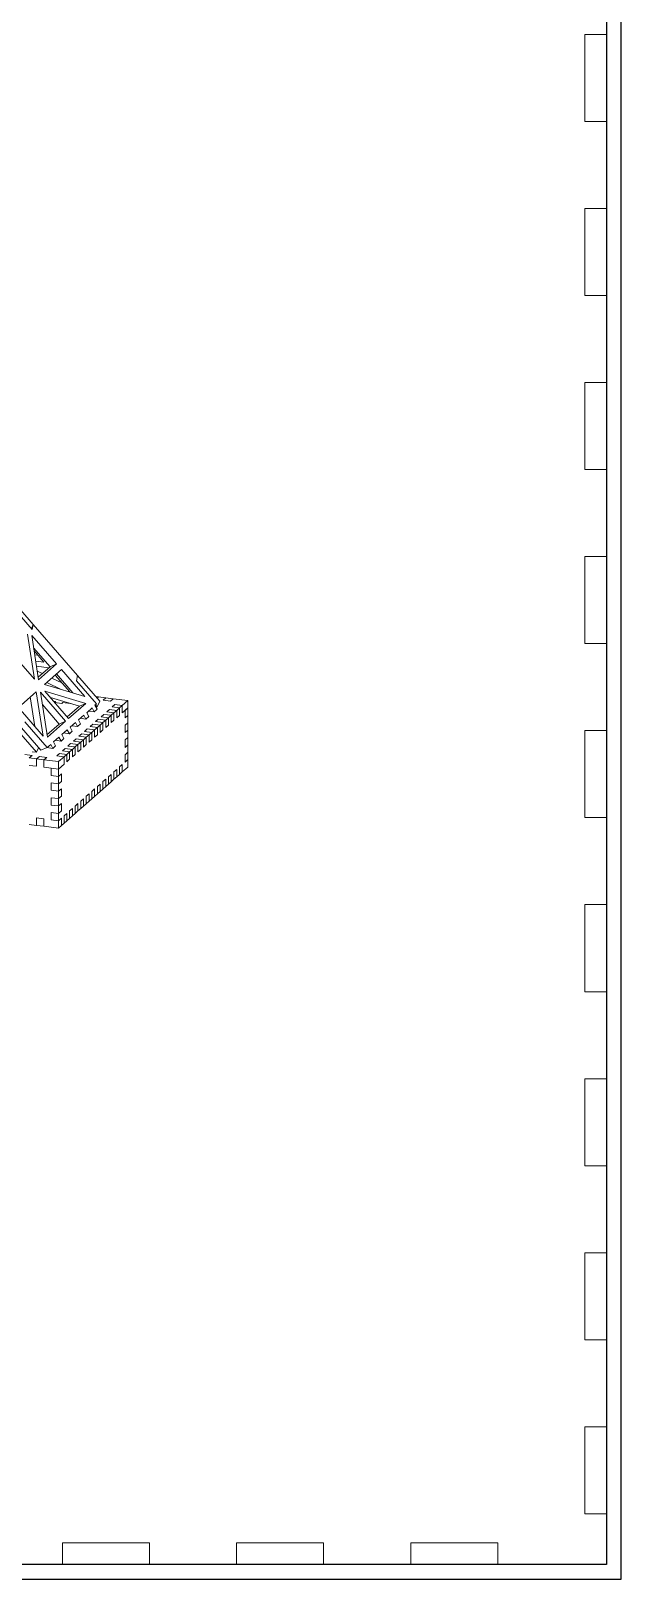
# Model space of a CAD drawing. Header units: millimetres. Extents: x 6136 to 7046, y 1563 to 2173.
# Drawn here: x 6964.5 to 7045.8, y 1563.5 to 1777 of the extents above; entities that cross this region are included whole.
import ezdxf

# ---------------------------------------------------------------- set-up
doc = ezdxf.new("R2010")
doc.units = ezdxf.units.MM
doc.header["$LTSCALE"] = 0.5
doc.layers.get('0').update_dxf_attribs({"color": 255})

# ---------------------------------------------------------------- blocks, each defined once
blk = doc.blocks.new('eiffel')
at = {"color": 3, "linetype": 'Continuous', "lineweight": 15}
for p, q in [((102.54, -168.15), (94.04, -158.35)), ((94.21, -157.35), (102.71, -167.15)), ((102.96, -177.62), (101.64, -169.01)), ((102.37, -167.96), (102.71, -167.15)), ((102.71, -167.15), (102.54, -168.15)), ((111.21, -176.95), (102.71, -167.15)), ((102.45, -169.25), (103.75, -177.74)), ((102.45, -169.25), (107.19, -174.71)), ((102.81, -171.61), (105.96, -175.25)), ((98.15, -172.08), (102.96, -177.62)), ((102.9, -172.21), (104.78, -174.37)), ((103.02, -172.99), (103.65, -173.07)), ((103.2, -174.17), (104.78, -174.37)), ((103.75, -177.74), (107.19, -174.71)), ((105.96, -175.25), (107.19, -174.71)), ((105.72, -175.46), (103.35, -175.16)), ((103.49, -176.09), (104.48, -176.56)), ((103.67, -177.26), (105.96, -175.25)), ((108.13, -175.8), (104.9, -178.65)), ((106.29, -177.42), (108.23, -178.35)), ((106.93, -176.86), (109.74, -180.09)), ((107.17, -176.64), (110.31, -180.26)), ((108.13, -175.8), (112.59, -180.94)), ((111.04, -177.95), (111.21, -176.95)), ((111.21, -176.95), (115.46, -181.85)), ((103.32, -180.04), (99.89, -183.07)), ((104.62, -188.53), (103.32, -180.04)), ((104.12, -180.16), (105.43, -188.77)), ((108.92, -185.69), (104.12, -180.16)), ((104.9, -178.65), (112.59, -180.94)), ((112.79, -182.28), (104.98, -179.96)), ((104.98, -179.96), (109.51, -185.17)), ((105.32, -178.28), (108.08, -179.6)), ((114.87, -182.37), (111.04, -177.95)), ((104.62, -188.53), (99.89, -183.07)), ((103.04, -186.7), (102.17, -181.05)), ((107.69, -186.23), (104.48, -182.52)), ((111.57, -182.82), (106.04, -181.17)), ((106.98, -181.94), (106.67, -181.9)), ((106.98, -181.95), (106.83, -182.08)), ((106.86, -182.13), (108.2, -182.29)), ((107.03, -182.15), (106.98, -181.94)), ((108.2, -182.29), (108.4, -182.12)), ((109.82, -182.3), (108.38, -182.11)), ((108.38, -182.11), (108.38, -182.13)), ((111.57, -182.82), (109.24, -184.87)), ((112.79, -182.28), (109.51, -185.17)), ((111.57, -182.82), (112.79, -182.28)), ((114.02, -183.12), (112.96, -184.06)), ((113.32, -183.74), (114.42, -183.88)), ((114.42, -183.88), (114.02, -183.12)), ((114.42, -183.88), (114.95, -183.41)), ((114.87, -182.37), (114.55, -182.65)), ((114.55, -182.65), (114.95, -183.41)), ((114.66, -182.56), (115, -182.95)), ((115, -182.95), (114.69, -182.91)), ((114.71, -180.98), (115.23, -181.04)), ((114.96, -181.27), (115.23, -181.04)), ((115, -182.95), (115.46, -181.85)), ((116.63, -181.22), (115.23, -181.04)), ((116.1, -181.69), (116.63, -181.22)), ((116.1, -181.69), (117.5, -181.86)), ((116.63, -181.22), (118.03, -181.39)), ((117.32, -183.44), (116.79, -183.91)), ((117.32, -183.44), (118.72, -183.62)), ((117.5, -181.86), (118.03, -181.39)), ((118.38, -182.51), (117.85, -182.97)), ((117.85, -182.97), (119.25, -183.15)), ((120.84, -181.75), (118.03, -181.39)), ((118.72, -183.62), (118.19, -184.09)), ((118.38, -182.51), (119.78, -182.68)), ((118.72, -183.62), (119.25, -183.15)), ((118.72, -185.03), (118.72, -183.62)), ((119.78, -182.68), (119.25, -183.15)), ((119.25, -183.15), (119.25, -184.57)), ((119.78, -182.68), (120.84, -181.75)), ((119.78, -184.1), (119.78, -182.68)), ((120.84, -183.16), (119.78, -184.1)), ((120.31, -183.63), (119.78, -184.1)), ((120.31, -183.63), (120.84, -183.16)), ((120.31, -183.63), (120.31, -185.04)), ((120.84, -181.75), (120.84, -183.16)), ((120.84, -183.16), (120.84, -184.58)), ((105.39, -190.73), (101.14, -185.84)), ((107.69, -186.23), (105.36, -188.29)), ((108.92, -185.69), (105.43, -188.77)), ((107.69, -186.23), (108.92, -185.69)), ((110.84, -185.93), (109.78, -186.86)), ((110.14, -186.55), (111.23, -186.68)), ((111.23, -186.68), (110.84, -185.93)), ((111.23, -186.68), (111.76, -186.22)), ((112.43, -184.52), (111.37, -185.46)), ((111.37, -185.46), (111.76, -186.22)), ((111.73, -185.14), (112.83, -185.28)), ((112.83, -185.28), (112.43, -184.52)), ((112.83, -185.28), (113.36, -184.81)), ((112.96, -184.06), (113.36, -184.81)), ((114.13, -186.25), (113.6, -186.72)), ((113.6, -186.72), (115.01, -186.89)), ((114.13, -186.25), (115.54, -186.43)), ((115.19, -185.31), (114.66, -185.78)), ((114.66, -185.78), (116.07, -185.96)), ((115.54, -186.43), (115.01, -186.89)), ((115.19, -185.31), (116.6, -185.49)), ((115.54, -186.43), (116.07, -185.96)), ((115.54, -187.84), (115.54, -186.43)), ((116.26, -184.38), (115.73, -184.85)), ((115.73, -184.85), (117.13, -185.02)), ((116.6, -185.49), (116.07, -185.96)), ((116.07, -185.96), (116.07, -187.37)), ((116.26, -184.38), (117.66, -184.55)), ((116.6, -185.49), (117.13, -185.02)), ((116.6, -186.9), (116.6, -185.49)), ((117.13, -186.44), (116.6, -186.9)), ((116.79, -183.91), (118.19, -184.09)), ((117.66, -184.55), (117.13, -185.02)), ((117.13, -185.02), (117.13, -186.44)), ((117.66, -184.55), (118.19, -184.09)), ((117.66, -185.97), (117.66, -184.55)), ((118.19, -185.5), (117.66, -185.97)), ((118.19, -184.09), (118.19, -185.5)), ((119.25, -184.57), (118.72, -185.03)), ((120.31, -185.04), (120.84, -184.58)), ((120.84, -185.99), (120.31, -186.46)), ((120.31, -186.46), (120.31, -187.87)), ((120.84, -185.99), (120.84, -184.58)), ((120.84, -185.99), (120.84, -187.4)), ((103.36, -191.64), (99.53, -187.22)), ((104.16, -191.27), (100.45, -186.99)), ((107.66, -188.73), (106.6, -189.67)), ((106.6, -189.67), (106.99, -190.43)), ((106.95, -189.35), (108.05, -189.49)), ((108.05, -189.49), (107.66, -188.73)), ((108.05, -189.49), (108.58, -189.02)), ((109.25, -187.33), (108.19, -188.26)), ((108.19, -188.26), (108.58, -189.02)), ((108.54, -187.95), (109.64, -188.09)), ((109.64, -188.09), (109.25, -187.33)), ((109.64, -188.09), (110.17, -187.62)), ((109.78, -186.86), (110.17, -187.62)), ((110.95, -189.05), (110.42, -189.52)), ((110.42, -189.52), (111.83, -189.7)), ((110.95, -189.05), (112.36, -189.23)), ((111.29, -190.17), (111.83, -189.7)), ((112.01, -188.12), (111.48, -188.59)), ((111.48, -188.59), (112.89, -188.76)), ((112.36, -189.23), (111.83, -189.7)), ((111.83, -189.7), (111.83, -191.11)), ((112.01, -188.12), (113.42, -188.3)), ((112.36, -189.23), (112.89, -188.76)), ((112.36, -190.65), (112.36, -189.23)), ((113.07, -187.18), (112.54, -187.65)), ((112.54, -187.65), (113.95, -187.83)), ((113.42, -188.3), (112.89, -188.76)), ((112.89, -188.76), (112.89, -190.18)), ((113.07, -187.18), (114.48, -187.36)), ((113.42, -188.3), (113.95, -187.83)), ((113.42, -189.71), (113.42, -188.3)), ((113.95, -189.24), (113.42, -189.71)), ((114.48, -187.36), (113.95, -187.83)), ((113.95, -187.83), (113.95, -189.24)), ((114.48, -187.36), (115.01, -186.89)), ((114.48, -188.77), (114.48, -187.36)), ((115.01, -188.31), (114.48, -188.77)), ((115.01, -186.89), (115.01, -188.31)), ((116.07, -187.37), (115.54, -187.84)), ((120.31, -187.87), (120.84, -187.4)), ((120.84, -188.82), (120.31, -189.29)), ((120.31, -189.29), (120.31, -190.7)), ((120.84, -188.82), (120.84, -187.4)), ((120.84, -188.82), (120.84, -190.23)), ((102.5, -192.27), (101.1, -192.09)), ((102.5, -192.27), (101.97, -192.73)), ((101.97, -192.73), (103.37, -192.91)), ((103.36, -191.64), (102.51, -191.53)), ((102.51, -191.53), (102.52, -191.54)), ((103.73, -190.77), (103.36, -191.64)), ((103.9, -192.44), (103.37, -192.91)), ((105.31, -192.62), (103.9, -192.44)), ((104.16, -191.27), (105.39, -190.73)), ((105.31, -192.62), (104.78, -193.09)), ((105.34, -190.75), (106.46, -190.89)), ((106.07, -190.14), (105.39, -190.73)), ((106.46, -190.89), (106.07, -190.14)), ((106.46, -190.89), (106.99, -190.43)), ((107.77, -191.86), (107.24, -192.33)), ((107.24, -192.33), (108.64, -192.51)), ((107.58, -193.44), (108.64, -192.51)), ((107.77, -191.86), (109.17, -192.04)), ((108.83, -190.93), (108.3, -191.39)), ((108.3, -191.39), (109.7, -191.57)), ((109.17, -192.04), (108.64, -192.51)), ((108.64, -192.51), (108.64, -193.92)), ((108.83, -190.93), (110.23, -191.1)), ((109.17, -192.04), (109.7, -191.57)), ((109.17, -193.45), (109.17, -192.04)), ((109.89, -189.99), (109.36, -190.46)), ((109.36, -190.46), (110.76, -190.63)), ((110.23, -191.1), (109.7, -191.57)), ((109.7, -191.57), (109.7, -192.98)), ((109.89, -189.99), (111.29, -190.17)), ((110.23, -191.1), (110.76, -190.63)), ((110.23, -192.52), (110.23, -191.1)), ((110.76, -192.05), (110.23, -192.52)), ((111.29, -190.17), (110.76, -190.63)), ((110.76, -190.63), (110.76, -192.05)), ((111.29, -191.58), (111.29, -190.17)), ((111.83, -191.11), (111.29, -191.58)), ((112.89, -190.18), (112.36, -190.65)), ((120.31, -190.7), (120.84, -190.23)), ((120.84, -191.65), (120.31, -192.12)), ((120.31, -192.12), (120.31, -193.53)), ((120.84, -191.65), (120.84, -190.23)), ((120.84, -191.65), (120.84, -193.06)), ((103.37, -194.32), (101.97, -194.15)), ((103.37, -192.91), (103.37, -194.32)), ((104.78, -193.09), (103.37, -192.91)), ((104.78, -194.5), (104.78, -193.09)), ((104.78, -193.09), (107.58, -193.44)), ((106.18, -194.68), (104.78, -194.5)), ((107.58, -194.85), (104.78, -194.5)), ((106.18, -194.68), (107.58, -194.85)), ((106.18, -194.68), (106.18, -196.09)), ((107.58, -193.44), (107.58, -194.85)), ((108.64, -193.92), (107.58, -194.85)), ((107.58, -194.85), (107.58, -196.27)), ((109.7, -192.98), (109.17, -193.45)), ((118.72, -194.93), (118.19, -195.4)), ((118.19, -195.4), (118.19, -196.81)), ((118.72, -196.35), (118.72, -194.93)), ((119.78, -194), (119.25, -194.46)), ((119.25, -194.46), (119.25, -195.88)), ((119.78, -195.41), (119.25, -195.88)), ((119.78, -195.41), (119.78, -194)), ((119.78, -195.41), (120.84, -194.48)), ((120.31, -193.53), (120.84, -193.06)), ((120.84, -194.48), (120.84, -193.06)), ((106.18, -196.09), (107.58, -196.27)), ((106.18, -197.51), (107.58, -197.68)), ((106.18, -197.51), (106.18, -198.92)), ((108.11, -195.8), (107.58, -196.27)), ((107.58, -197.68), (107.58, -196.27)), ((107.58, -197.68), (108.11, -197.22)), ((107.58, -197.68), (107.58, -199.1)), ((108.11, -198.63), (107.58, -199.1)), ((108.11, -197.22), (108.11, -195.8)), ((108.11, -200.04), (108.11, -198.63)), ((115.54, -197.74), (115.01, -198.21)), ((115.01, -198.21), (115.01, -199.62)), ((115.54, -199.15), (115.54, -197.74)), ((116.6, -196.8), (116.07, -197.27)), ((116.07, -197.27), (116.07, -198.69)), ((116.6, -198.22), (116.07, -198.69)), ((116.6, -198.22), (116.6, -196.8)), ((116.6, -198.22), (117.13, -197.75)), ((117.66, -195.87), (117.13, -196.34)), ((117.13, -196.34), (117.13, -197.75)), ((117.66, -197.28), (117.13, -197.75)), ((117.66, -197.28), (117.66, -195.87)), ((117.66, -197.28), (118.19, -196.81)), ((118.72, -196.35), (118.19, -196.81)), ((118.72, -196.35), (119.25, -195.88)), ((106.18, -198.92), (107.58, -199.1)), ((106.18, -200.34), (107.58, -200.51)), ((106.18, -200.34), (106.18, -201.75)), ((107.58, -200.51), (107.58, -199.1)), ((107.58, -200.51), (108.11, -200.04)), ((107.58, -200.51), (107.58, -201.93)), ((108.11, -201.46), (107.58, -201.93)), ((108.11, -202.87), (108.11, -201.46)), ((111.29, -201.48), (110.76, -201.95)), ((111.29, -202.89), (111.29, -201.48)), ((112.36, -200.55), (111.83, -201.01)), ((111.83, -201.01), (111.83, -202.43)), ((112.36, -201.96), (112.36, -200.55)), ((112.36, -201.96), (112.89, -201.49)), ((113.42, -199.61), (112.89, -200.08)), ((112.89, -200.08), (112.89, -201.49)), ((113.42, -201.02), (112.89, -201.49)), ((113.42, -201.02), (113.42, -199.61)), ((113.42, -201.02), (113.95, -200.56)), ((114.48, -198.67), (113.95, -199.14)), ((113.95, -199.14), (113.95, -200.56)), ((114.48, -200.09), (113.95, -200.56)), ((114.48, -200.09), (114.48, -198.67)), ((114.48, -200.09), (115.01, -199.62)), ((115.54, -199.15), (115.01, -199.62)), ((115.54, -199.15), (116.07, -198.69)), ((104.78, -204.4), (103.37, -204.22)), ((103.37, -204.22), (103.37, -205.64)), ((104.78, -204.4), (104.78, -205.82)), ((106.18, -201.75), (107.58, -201.93)), ((106.18, -203.16), (107.58, -203.34)), ((106.18, -203.16), (106.18, -204.58)), ((106.18, -204.58), (107.58, -204.75)), ((107.58, -203.34), (107.58, -201.93)), ((107.58, -203.34), (108.11, -202.87)), ((107.58, -203.34), (107.58, -204.75)), ((108.11, -204.29), (107.58, -204.75)), ((108.11, -205.7), (108.11, -204.29)), ((109.17, -203.35), (108.64, -203.82)), ((108.64, -203.82), (108.64, -205.23)), ((109.17, -204.77), (109.17, -203.35)), ((109.17, -204.77), (109.7, -204.3)), ((110.23, -202.42), (109.7, -202.88)), ((109.7, -202.88), (109.7, -204.3)), ((110.23, -203.83), (109.7, -204.3)), ((110.23, -203.83), (110.23, -202.42)), ((110.23, -203.83), (110.76, -203.36)), ((110.76, -201.95), (110.76, -203.36)), ((111.29, -202.89), (110.76, -203.36)), ((111.29, -202.89), (111.83, -202.43)), ((112.36, -201.96), (111.83, -202.43)), ((101.97, -205.46), (103.37, -205.64)), ((104.78, -205.82), (103.37, -205.64)), ((104.78, -205.82), (107.58, -206.17)), ((107.58, -206.17), (107.58, -204.75)), ((108.11, -205.7), (107.58, -206.17)), ((108.11, -205.7), (108.64, -205.23)), ((109.17, -204.77), (108.64, -205.23))]:
    blk.add_line(p, q, dxfattribs=at)

msp = doc.modelspace()

# ---------------------------------------------------------------- linework, layer by layer
at = {"color": 2}
msp.add_lwpolyline([(6135.82, 1563.48), (7045.82, 1563.48), (7045.82, 2173.48), (6135.82, 2173.48)], close=True, dxfattribs=at)
at = {"color": 6}
msp.add_lwpolyline([(6737.82, 2071.48), (7043.82, 2071.48), (7043.82, 1565.48), (6137.82, 1565.48), (6137.82, 2065.48), (6737.82, 2065.48)], close=True, dxfattribs=at)
at = {"color": 1, "linetype": 'Continuous', "lineweight": 15}
msp.add_lwpolyline([(6956.82, 1565.48), (6968.82, 1565.48), (6968.82, 1568.48), (6980.82, 1568.48), (6980.82, 1565.48), (6992.82, 1565.48), (6992.82, 1568.48), (7004.82, 1568.48), (7004.82, 1565.48), (7016.82, 1565.48), (7016.82, 1568.48), (7028.82, 1568.48), (7028.82, 1565.48), (7043.82, 1565.48), (7043.82, 1572.48), (7040.82, 1572.48), (7040.82, 1584.48), (7043.82, 1584.48), (7043.82, 1596.48), (7040.82, 1596.48), (7040.82, 1608.48), (7043.82, 1608.48), (7043.82, 1620.48), (7040.82, 1620.48), (7040.82, 1632.48), (7043.82, 1632.48), (7043.82, 1644.48), (7040.82, 1644.48), (7040.82, 1656.48), (7043.82, 1656.48), (7043.82, 1668.48), (7040.82, 1668.48), (7040.82, 1680.48), (7043.82, 1680.48), (7043.82, 1692.48), (7040.82, 1692.48), (7040.82, 1704.48), (7043.82, 1704.48), (7043.82, 1716.48), (7040.82, 1716.48), (7040.82, 1728.48), (7043.82, 1728.48), (7043.82, 1740.48), (7040.82, 1740.48), (7040.82, 1752.48), (7043.82, 1752.48), (7043.82, 1764.48), (7040.82, 1764.48), (7040.82, 1776.48), (7043.82, 1776.48), (7043.82, 1788.48)], dxfattribs=at)

# ---------------------------------------------------------------- block references
at = {"color": 3, "xscale": 0.7200000000000001, "yscale": 0.7200000000000001, "zscale": 0.7200000000000001}
msp.add_blockref('eiffel', (6890.82, 1815.48), dxfattribs=at)

doc.saveas('drawing.dxf')
